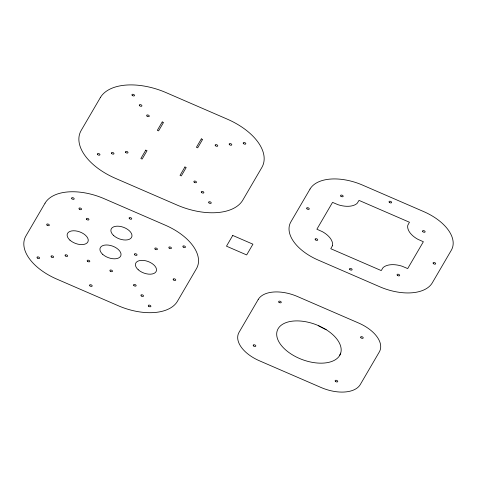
<?xml version="1.0" encoding="UTF-8"?>
<svg xmlns="http://www.w3.org/2000/svg" width="477" height="477" viewBox="0 0 477 477"><rect width="100%" height="100%" fill="white"/><g stroke="black" fill="none" stroke-linecap="round" stroke-linejoin="round"><path stroke-width="0.72" d="M340.715 353.123L339.624 355.556A33.676 18.782 20.3 0 1 299.592 358.519A33.676 18.782 20.3 0 1 277.906 329.106A33.676 18.782 20.3 0 1 317.151 325.075L326.149 329.655A33.676 18.782 20.3 0 1 340.715 353.123L339.624 355.556M318.505 325.642L326.149 329.655M332.421 245.762L330.788 248.72L381.242 270.584L383.019 267.686A19.503 10.882 20.3 0 1 402.177 266.244L407.692 268.587L423.367 241.732L417.894 239.317A19.503 10.882 20.3 0 1 407.817 225.198L409.451 222.246L359.002 200.382L357.225 203.274A19.503 10.882 20.3 0 1 338.062 204.716L332.547 202.373L316.877 229.228L322.345 231.649A19.503 10.882 20.3 0 1 332.421 245.762M100.349 97.594L81.215 130.376A54.33 30.301 20.3 0 0 115.464 178.356L177.056 205.044A54.861 30.6 20.3 0 0 242.817 200.084L261.801 167.564A54.861 30.6 20.3 0 0 227.213 119.113L166.109 92.633A54.861 30.6 20.3 0 0 100.349 97.594M45.053 203.166L25.919 235.948A48.815 27.225 20.3 0 0 56.691 279.057L118.284 305.745A49.346 27.523 20.3 0 0 177.432 301.285L196.411 268.76A49.346 27.523 20.3 0 0 165.304 225.186L104.201 198.706A49.346 27.523 20.3 0 0 45.053 203.166M145.765 150.148L140.87 158.537L142.128 159.085L147.029 150.696L145.765 150.148M162.222 121.957L157.327 130.346L158.585 130.895L163.486 122.5L162.222 121.957M184.933 166.986L180.038 175.375L181.296 175.924L186.197 167.528L184.933 166.986M201.324 138.896L196.429 147.292L197.687 147.84L202.588 139.445L201.324 138.896M232.746 235.447L226.48 246.186L246.663 254.933L252.929 244.188L232.746 235.447M310.02 189.065L290.887 221.847A43.294 24.148 20.3 0 0 318.183 260.078L379.775 286.772A43.83 24.446 20.3 0 0 432.311 282.807L451.296 250.282A43.83 24.446 20.3 0 0 423.659 211.579L362.556 185.1A43.83 24.446 20.3 0 0 310.02 189.065M258.206 299.508L239.072 332.29A32.263 17.995 20.3 0 0 259.41 360.779L321.003 387.473A32.794 18.293 20.3 0 0 360.308 384.504L379.293 351.984A32.794 18.293 20.3 0 0 358.615 323.024L297.511 296.539A32.794 18.293 20.3 0 0 258.206 299.508M111.701 153.594A1.377 0.769 20.3 0 0 113.931 153.832A1.377 0.769 20.3 0 0 112.381 152.431A1.377 0.769 20.3 0 0 111.701 153.594M125.731 152.533A1.377 0.769 20.3 0 0 127.961 152.771A1.377 0.769 20.3 0 0 126.405 151.37A1.377 0.769 20.3 0 0 125.731 152.533M97.672 154.649A1.377 0.769 20.3 0 0 99.908 154.888A1.377 0.769 20.3 0 0 98.351 153.487A1.377 0.769 20.3 0 0 97.672 154.649M132.26 95.424A1.377 0.769 20.3 0 0 134.49 95.662A1.377 0.769 20.3 0 0 132.94 94.261A1.377 0.769 20.3 0 0 132.26 95.424M139.636 105.757A1.377 0.769 20.3 0 0 141.872 105.995A1.377 0.769 20.3 0 0 140.316 104.594A1.377 0.769 20.3 0 0 139.636 105.757M147.017 116.09A1.377 0.769 20.3 0 0 149.247 116.328A1.377 0.769 20.3 0 0 147.697 114.927A1.377 0.769 20.3 0 0 147.017 116.09M194.211 182.202A1.377 0.769 20.3 0 0 196.446 182.441A1.377 0.769 20.3 0 0 194.89 181.039A1.377 0.769 20.3 0 0 194.211 182.202M201.592 192.541A1.377 0.769 20.3 0 0 203.822 192.78A1.377 0.769 20.3 0 0 202.272 191.378A1.377 0.769 20.3 0 0 201.592 192.541M208.968 202.874A1.377 0.769 20.3 0 0 211.198 203.113A1.377 0.769 20.3 0 0 209.647 201.711A1.377 0.769 20.3 0 0 208.968 202.874M215.485 145.765A1.377 0.769 20.3 0 0 217.715 146.004A1.377 0.769 20.3 0 0 216.159 144.603A1.377 0.769 20.3 0 0 215.485 145.765M229.509 144.704A1.377 0.769 20.3 0 0 231.739 144.942A1.377 0.769 20.3 0 0 230.188 143.541A1.377 0.769 20.3 0 0 229.509 144.704M243.538 143.649A1.377 0.769 20.3 0 0 245.768 143.887A1.377 0.769 20.3 0 0 244.218 142.486A1.377 0.769 20.3 0 0 243.538 143.649M51.361 256.978A1.377 0.769 20.3 0 0 53.591 257.216A1.377 0.769 20.3 0 0 52.035 255.815A1.377 0.769 20.3 0 0 51.361 256.978M133.87 285.592A1.377 0.769 20.3 0 0 136.1 285.83A1.377 0.769 20.3 0 0 134.55 284.429A1.377 0.769 20.3 0 0 133.87 285.592M37.331 258.039A1.377 0.769 20.3 0 0 39.561 258.278A1.377 0.769 20.3 0 0 38.011 256.876A1.377 0.769 20.3 0 0 37.331 258.039M79.295 209.147A1.377 0.769 20.3 0 0 81.525 209.385A1.377 0.769 20.3 0 0 79.975 207.978A1.377 0.769 20.3 0 0 79.295 209.147M65.385 255.922A1.377 0.769 20.3 0 0 67.615 256.161A1.377 0.769 20.3 0 0 66.064 254.76A1.377 0.769 20.3 0 0 65.385 255.922M86.671 219.48A1.377 0.769 20.3 0 0 88.907 219.718A1.377 0.769 20.3 0 0 87.351 218.317A1.377 0.769 20.3 0 0 86.671 219.48M141.246 295.925A1.377 0.769 20.3 0 0 143.482 296.163A1.377 0.769 20.3 0 0 141.925 294.762A1.377 0.769 20.3 0 0 141.246 295.925M148.627 306.258A1.377 0.769 20.3 0 0 150.857 306.496A1.377 0.769 20.3 0 0 149.307 305.095A1.377 0.769 20.3 0 0 148.627 306.258M183.192 247.032A1.377 0.769 20.3 0 0 185.428 247.271A1.377 0.769 20.3 0 0 183.872 245.87A1.377 0.769 20.3 0 0 183.192 247.032M155.138 249.149A1.377 0.769 20.3 0 0 157.368 249.388A1.377 0.769 20.3 0 0 155.818 247.986A1.377 0.769 20.3 0 0 155.138 249.149M169.168 248.094A1.377 0.769 20.3 0 0 171.398 248.332A1.377 0.769 20.3 0 0 169.848 246.931A1.377 0.769 20.3 0 0 169.168 248.094M71.914 198.808A1.377 0.769 20.3 0 0 74.15 199.046A1.377 0.769 20.3 0 0 72.593 197.645A1.377 0.769 20.3 0 0 71.914 198.808M110.229 271.151A1.377 0.769 20.3 0 0 112.465 271.389A1.377 0.769 20.3 0 0 110.908 269.988A1.377 0.769 20.3 0 0 110.229 271.151M87.529 261.313A1.377 0.769 20.3 0 0 89.759 261.551A1.377 0.769 20.3 0 0 88.203 260.15A1.377 0.769 20.3 0 0 87.529 261.313M134.764 254.849A1.377 0.769 20.3 0 0 136.994 255.088A1.377 0.769 20.3 0 0 135.444 253.686A1.377 0.769 20.3 0 0 134.764 254.849M173.479 279.927A1.377 0.769 20.3 0 0 175.709 280.166A1.377 0.769 20.3 0 0 174.159 278.765A1.377 0.769 20.3 0 0 173.479 279.927M89.915 285.866A1.377 0.769 20.3 0 0 92.144 286.105A1.377 0.769 20.3 0 0 90.594 284.703A1.377 0.769 20.3 0 0 89.915 285.866M47.056 225.138A1.377 0.769 20.3 0 0 49.292 225.377A1.377 0.769 20.3 0 0 47.736 223.975A1.377 0.769 20.3 0 0 47.056 225.138M129.44 218.693A1.377 0.769 20.3 0 0 131.676 218.931A1.377 0.769 20.3 0 0 130.12 217.53A1.377 0.769 20.3 0 0 129.44 218.693M102.728 254.366A11.037 6.153 20.3 0 0 120.58 256.268A11.037 6.153 20.3 0 0 108.148 245.059A11.037 6.153 20.3 0 0 102.728 254.366M113.681 235.56A11.037 6.153 20.3 0 0 131.527 237.463A11.037 6.153 20.3 0 0 119.101 226.253A11.037 6.153 20.3 0 0 113.681 235.56M69.934 240.158A11.037 6.153 20.3 0 0 87.786 242.054A11.037 6.153 20.3 0 0 75.354 230.85A11.037 6.153 20.3 0 0 69.934 240.158M138.217 269.743A11.037 6.153 20.3 0 0 156.062 271.646A11.037 6.153 20.3 0 0 143.637 260.436A11.037 6.153 20.3 0 0 138.217 269.743M433.402 263.632A1.377 0.769 20.3 0 0 435.638 263.87A1.377 0.769 20.3 0 0 434.082 262.469A1.377 0.769 20.3 0 0 433.402 263.632M349.838 269.577A1.377 0.769 20.3 0 0 352.074 269.815A1.377 0.769 20.3 0 0 350.517 268.414A1.377 0.769 20.3 0 0 349.838 269.577M306.985 208.848A1.377 0.769 20.3 0 0 309.215 209.087A1.377 0.769 20.3 0 0 307.665 207.686A1.377 0.769 20.3 0 0 306.985 208.848M389.369 202.397A1.377 0.769 20.3 0 0 391.599 202.636A1.377 0.769 20.3 0 0 390.049 201.234A1.377 0.769 20.3 0 0 389.369 202.397M422.855 231.739A1.377 0.769 20.3 0 0 425.085 231.977A1.377 0.769 20.3 0 0 423.534 230.576A1.377 0.769 20.3 0 0 422.855 231.739M397.395 275.354A1.377 0.769 20.3 0 0 399.631 275.593A1.377 0.769 20.3 0 0 398.074 274.192A1.377 0.769 20.3 0 0 397.395 275.354M315.446 239.842A1.377 0.769 20.3 0 0 317.676 240.08A1.377 0.769 20.3 0 0 316.126 238.679A1.377 0.769 20.3 0 0 315.446 239.842M340.906 196.226A1.377 0.769 20.3 0 0 343.136 196.464A1.377 0.769 20.3 0 0 341.586 195.063A1.377 0.769 20.3 0 0 340.906 196.226M278.997 302.293A1.377 0.769 20.3 0 0 281.227 302.531A1.377 0.769 20.3 0 0 279.671 301.13A1.377 0.769 20.3 0 0 278.997 302.293M253.537 345.914A1.377 0.769 20.3 0 0 255.767 346.153A1.377 0.769 20.3 0 0 254.217 344.752A1.377 0.769 20.3 0 0 253.537 345.914M360.946 337.811A1.377 0.769 20.3 0 0 363.176 338.05A1.377 0.769 20.3 0 0 361.626 336.649A1.377 0.769 20.3 0 0 360.946 337.811M335.486 381.427A1.377 0.769 20.3 0 0 337.716 381.666A1.377 0.769 20.3 0 0 336.166 380.264A1.377 0.769 20.3 0 0 335.486 381.427"/></g></svg>
